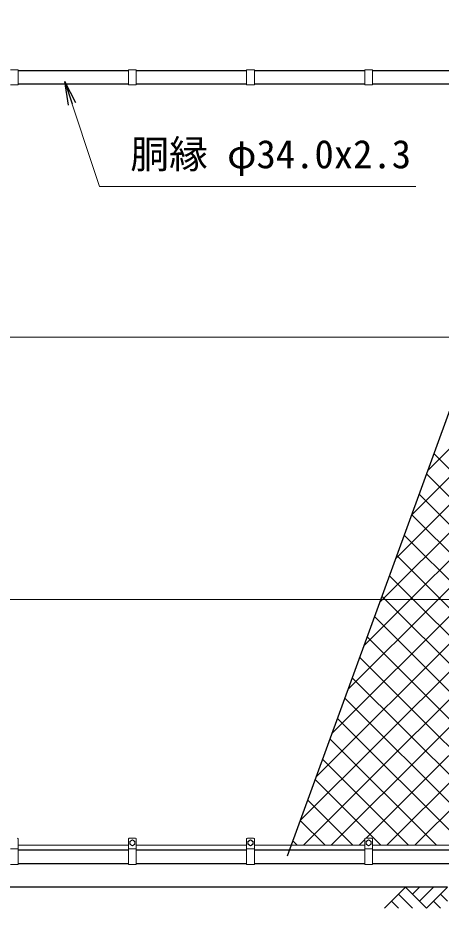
# Model space of a CAD drawing. Units: millimetres, scale not verified. Extents: x -6300 to 6300, y -4455 to 4455.
# Drawn here: x -4118 to -3043, y -1708 to 557 of the extents above; entities that cross this region are included whole.
import ezdxf
from ezdxf.enums import TextEntityAlignment as Align

# ---------------------------------------------------------------- set-up
doc = ezdxf.new("R2010")
doc.units = ezdxf.units.MM
doc.header["$LTSCALE"] = 20
for name, color, linetype, lineweight in [('0-0_D-STR1', 1, 'Continuous', 25), ('0-1_D-STR3', 3, 'Continuous', 13), ('0-3_D-STR2', 7, 'Continuous', 13), ('0-6_Defpoints', 8, 'Continuous', 25), ('0-7_D-DCR-HCH', 7, 'Continuous', 13), ('0-9_D-BGD', 7, 'Continuous', 25), ('0-A_D-STR-TXT', 7, 'Continuous', 13)]:
    doc.layers.add(name, color=color, linetype=linetype, lineweight=lineweight)
doc.layers.add('0-5_0', color=7, linetype='Continuous')
doc.styles.add('ＭＳ ゴシック', font='')
doc.styles.get('ＭＳ ゴシック').set_extended_font_data('MS Gothic')

# ---------------------------------------------------------------- blocks, each defined once
blk = doc.blocks.new('_Open')
at = {"layer": '0-5_0'}
blk.add_line((-20, 3.333), (0, 0), dxfattribs=at)
blk.add_lwpolyline([(-20, -3.333), (0, 0), (-20, 0)], dxfattribs=at)

msp = doc.modelspace()

# ---------------------------------------------------------------- linework, layer by layer
at = {"layer": '0-0_D-STR1'}
for p, q in [((-3836.98, 422.34), (-4116.98, 422.34)), ((-3536.98, 422.34), (-3816.98, 422.34)), ((-3236.98, 422.34), (-3516.98, 422.34)), ((-2936.98, 422.34), (-3216.98, 422.34)), ((-3836.98, 388.34), (-4116.98, 388.34)), ((-3836.98, 388.34), (-4116.98, 388.34)), ((-3536.98, 388.34), (-3816.98, 388.34)), ((-3536.98, 388.34), (-3816.98, 388.34)), ((-3236.98, 388.34), (-3516.98, 388.34)), ((-2936.98, 388.34), (-3216.98, 388.34)), ((-3836.98, -1560.66), (-4116.98, -1560.66)), ((-3536.98, -1560.66), (-3816.98, -1560.66)), ((-3236.98, -1560.66), (-3516.98, -1560.66)), ((-2936.98, -1560.66), (-3216.98, -1560.66)), ((-3836.98, -1594.66), (-4116.98, -1594.66)), ((-3536.98, -1594.66), (-3816.98, -1594.66)), ((-3236.98, -1594.66), (-3516.98, -1594.66)), ((-2936.98, -1594.66), (-3216.98, -1594.66))]:
    msp.add_line(p, q, dxfattribs=at)
at = {"layer": '0-1_D-STR3'}
for p, q in [((-4116.98, 424.34), (-4136.98, 424.34)), ((-4116.98, 424.34), (-4116.98, 386.34)), ((-3836.98, 424.34), (-3836.98, 386.34)), ((-3816.98, 424.34), (-3836.98, 424.34)), ((-3816.98, 424.34), (-3816.98, 386.34)), ((-3536.98, 424.34), (-3536.98, 386.34)), ((-3516.98, 424.34), (-3536.98, 424.34)), ((-3516.98, 424.34), (-3516.98, 386.34)), ((-3236.98, 424.34), (-3236.98, 386.34)), ((-3216.98, 424.34), (-3236.98, 424.34)), ((-3216.98, 424.34), (-3216.98, 386.34)), ((-4116.98, 386.34), (-4136.98, 386.34)), ((-3816.98, 386.34), (-3836.98, 386.34)), ((-3516.98, 386.34), (-3536.98, 386.34)), ((-3216.98, 386.34), (-3236.98, 386.34)), ((-2785.06, -255.66), (-4575.83, -255.66)), ((-2785.06, -922.66), (-4575.83, -922.66)), ((-4116.98, -1596.66), (-4116.98, -1531.66)), ((-3836.98, -1596.66), (-3836.98, -1531.66)), ((-3818.98, -1529.66), (-3834.98, -1529.66)), ((-3833.48, -1545.4), (-3833.48, -1537.92)), ((-3820.48, -1545.4), (-3820.48, -1537.92)), ((-3816.98, -1596.66), (-3816.98, -1531.66)), ((-3536.98, -1596.66), (-3536.98, -1531.66)), ((-3518.98, -1529.66), (-3534.98, -1529.66)), ((-3533.48, -1545.4), (-3533.48, -1537.92)), ((-3520.48, -1545.4), (-3520.48, -1537.92)), ((-3516.98, -1596.66), (-3516.98, -1531.66)), ((-3236.98, -1596.66), (-3236.98, -1531.66)), ((-3218.98, -1529.66), (-3234.98, -1529.66)), ((-3233.48, -1545.4), (-3233.48, -1537.92)), ((-3220.48, -1545.4), (-3220.48, -1537.92)), ((-3216.98, -1596.66), (-3216.98, -1531.66)), ((-4116.98, -1556.66), (-4136.98, -1556.66)), ((-4116.98, -1547.66), (-3836.98, -1547.66)), ((-3816.98, -1556.66), (-3836.98, -1556.66)), ((-3833.48, -1545.4), (-3826.98, -1549.16)), ((-3826.98, -1549.16), (-3820.48, -1545.4)), ((-3816.98, -1547.66), (-3536.98, -1547.66)), ((-3516.98, -1556.66), (-3536.98, -1556.66)), ((-3533.48, -1545.4), (-3526.98, -1549.16)), ((-3526.98, -1549.16), (-3520.48, -1545.4)), ((-3516.98, -1547.66), (-3236.98, -1547.66)), ((-3216.98, -1556.66), (-3236.98, -1556.66)), ((-3233.48, -1545.4), (-3226.98, -1549.16)), ((-3226.98, -1549.16), (-3220.48, -1545.4)), ((-3216.98, -1547.66), (-2936.98, -1547.66)), ((-4116.98, -1596.66), (-4136.98, -1596.66)), ((-3816.98, -1596.66), (-3836.98, -1596.66)), ((-3516.98, -1596.66), (-3536.98, -1596.66)), ((-3216.98, -1596.66), (-3236.98, -1596.66))]:
    msp.add_line(p, q, dxfattribs=at)
for points in [[(-3833.48, -1537.92), (-3826.98, -1534.16), (-3820.48, -1537.92)], [(-3533.48, -1537.92), (-3526.98, -1534.16), (-3520.48, -1537.92)], [(-3233.48, -1537.92), (-3226.98, -1534.16), (-3220.48, -1537.92)]]:
    msp.add_lwpolyline(points, dxfattribs=at)
for centre in [(-3826.98, -1541.66), (-3526.98, -1541.66), (-3226.98, -1541.66)]:
    msp.add_circle(centre, 6.49, dxfattribs=at)
for centre, start, end in [((-4118.98, -1531.66), 0, 90), ((-3834.98, -1531.66), 90, 180), ((-3818.98, -1531.66), 0, 90), ((-3534.98, -1531.66), 90, 180), ((-3518.98, -1531.66), 0, 90), ((-3234.98, -1531.66), 90, 180), ((-3218.98, -1531.66), 0, 90)]:
    msp.add_arc(centre, 2, start, end, dxfattribs=at)
at = {"layer": '0-3_D-STR2'}
for p, q in [((-3191.78, -922.66), (-2815.13, -546.01)), ((-3121.07, -922.66), (-2815.13, -616.72)), ((-2831.16, -922.66), (-3098.68, -655.14)), ((-3050.36, -922.66), (-2815.13, -687.43)), ((-2901.87, -922.66), (-3117.55, -706.98)), ((-2972.58, -922.66), (-3136.42, -758.82)), ((-3043.29, -922.66), (-3155.29, -810.67)), ((-3114.01, -922.66), (-3174.16, -862.51)), ((-3400.81, -1485.24), (-2838.23, -922.66)), ((-3360.35, -1374.07), (-2908.94, -922.66)), ((-3319.89, -1262.89), (-2979.65, -922.66)), ((-3279.42, -1151.72), (-3050.36, -922.66)), ((-3238.96, -1040.54), (-3121.07, -922.66)), ((-3198.49, -929.37), (-3191.78, -922.66)), ((-3184.72, -922.66), (-3193.03, -914.35)), ((-2815.13, -1292.24), (-3184.72, -922.66)), ((-2815.13, -1221.53), (-3114.01, -922.66)), ((-2815.13, -1150.82), (-3043.29, -922.66)), ((-2842.56, -1547.66), (-3268.5, -1121.72)), ((-2931.27, -1529.66), (-3287.37, -1173.56)), ((-3180.39, -1547.66), (-2815.13, -1182.4)), ((-2983.98, -1547.66), (-3306.24, -1225.4)), ((-3109.68, -1547.66), (-2815.13, -1253.11)), ((-3054.69, -1547.66), (-3325.11, -1277.24)), ((-3125.4, -1547.66), (-3343.98, -1329.08)), ((-3196.11, -1547.66), (-3362.85, -1380.93)), ((-3266.82, -1547.66), (-3381.71, -1432.77)), ((-3337.53, -1547.66), (-3400.58, -1484.61)), ((-3408.24, -1547.66), (-3419.45, -1536.45)), ((-3251.1, -1547.66), (-3236.98, -1533.54))]:
    msp.add_line(p, q, dxfattribs=at)
for points in [[(-3117.56, -707.02), (-2815.13, -404.59), (-2776.98, -366.44), (-2738.83, -328.29), (-2666.2, -255.66), (-2024.2, 386.34)], [(-3077.1, -595.84), (-2815.13, -333.88), (-2776.98, -295.73), (-2738.83, -257.58), (-2736.92, -255.66), (-2092.92, 388.34)], [(-3158.03, -818.19), (-2815.13, -475.3), (-2776.98, -437.15), (-2738.83, -399), (-2595.49, -255.66), (-1996.98, 342.85)], [(-3321.81, -1547.66), (-2815.13, -1040.98), (-2776.98, -1002.83), (-2738.83, -964.68), (-2696.81, -922.66), (-2029.81, -255.66), (-1996.98, -222.83)], [(-3233.1, -1529.66), (-2815.13, -1111.69), (-2776.98, -1073.54), (-2738.83, -1035.39), (-2626.1, -922.66), (-1996.98, -293.54)], [(-2064.74, -1547.66), (-2689.74, -922.66), (-2738.83, -873.57), (-2776.98, -835.42), (-2815.13, -797.27), (-3060.94, -551.46)], [(-2135.45, -1547.66), (-2738.83, -944.28), (-2760.45, -922.66), (-2776.98, -906.13), (-2815.13, -867.98), (-3079.81, -603.3)], [(-3392.52, -1547.66), (-2815.13, -970.27), (-2777.48, -932.62)], [(-2636.98, -1541.11), (-2738.83, -1439.26), (-2776.98, -1401.11), (-2815.13, -1362.96), (-3211.89, -966.19)], [(-2701.14, -1547.66), (-2738.83, -1509.97), (-2776.98, -1471.82), (-2815.13, -1433.67), (-3230.76, -1018.03)], [(-2771.85, -1547.66), (-2776.98, -1542.53), (-2815.13, -1504.38), (-3249.63, -1069.88)]]:
    msp.add_lwpolyline(points, dxfattribs=at)
at = {"layer": '0-6_Defpoints'}
msp.add_line((-3433.36, -1574.66), (-1996.98, 2371.76), dxfattribs=at)
at = {"layer": '0-7_D-DCR-HCH'}
for p, q in [((-3133.41, -1654.66), (-3186.62, -1707.87)), ((-3151.14, -1672.4), (-3115.51, -1707.87)), ((-3133.41, -1654.66), (-3080.19, -1707.87)), ((-3115.67, -1672.4), (-3097.93, -1654.66)), ((-3097.93, -1690.13), (-3062.46, -1654.66)), ((-3080.19, -1707.87), (-3026.98, -1654.66)), ((-3044.72, -1672.4), (-3026.98, -1690.05)), ((-3168.88, -1690.13), (-3151.06, -1707.87)), ((-3062.46, -1690.13), (-3044.64, -1707.87))]:
    msp.add_line(p, q, dxfattribs=at)
at = {"layer": '0-9_D-BGD'}
msp.add_line((-3026.98, -1654.66), (-4326.98, -1654.66), dxfattribs=at)
at = {"layer": '0-A_D-STR-TXT'}
msp.add_lwpolyline([(-3107.01, 128.04), (-3910.93, 128.04), (-3998.38, 392.83)], dxfattribs=at)

# ---------------------------------------------------------------- block references
at = {"layer": '0-A_D-STR-TXT', "xscale": 3, "yscale": 3, "rotation": 108.27593}
msp.add_blockref('_Open', (-3999.01, 394.73), dxfattribs=at)

# ---------------------------------------------------------------- texts
at = {"layer": '0-A_D-STR-TXT', "style": 'ＭＳ ゴシック'}
msp.add_text('胴縁 φ34.0x2.3', height=72.14, dxfattribs=at).set_placement((-3832.26, 152.44), align=Align.BOTTOM_LEFT)

doc.saveas('drawing.dxf')
